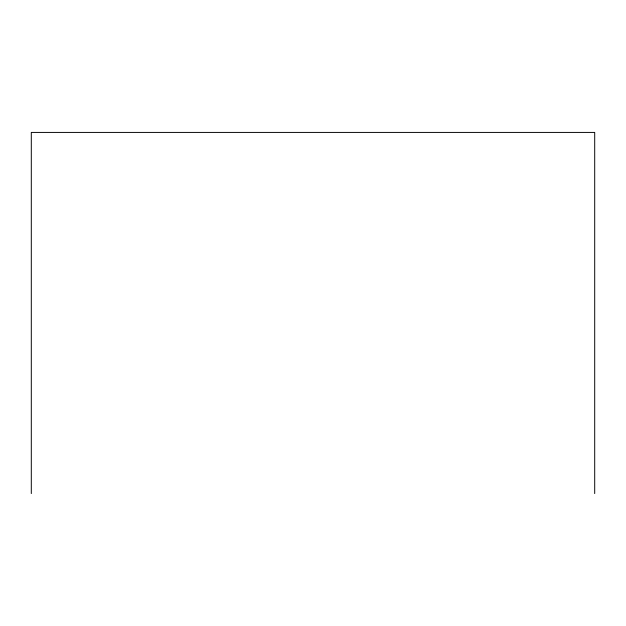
<?xml version="1.0" encoding="UTF-8"?>
<svg xmlns="http://www.w3.org/2000/svg" width="626" height="626" viewBox="0 0 626 626"><rect width="100%" height="100%" fill="white"/><g stroke="black" fill="none" stroke-linecap="round" stroke-linejoin="round"><path stroke-width="0.94" d="M594.7 493.578L594.7 132.422L31.3 132.422L31.3 493.578"/></g></svg>
